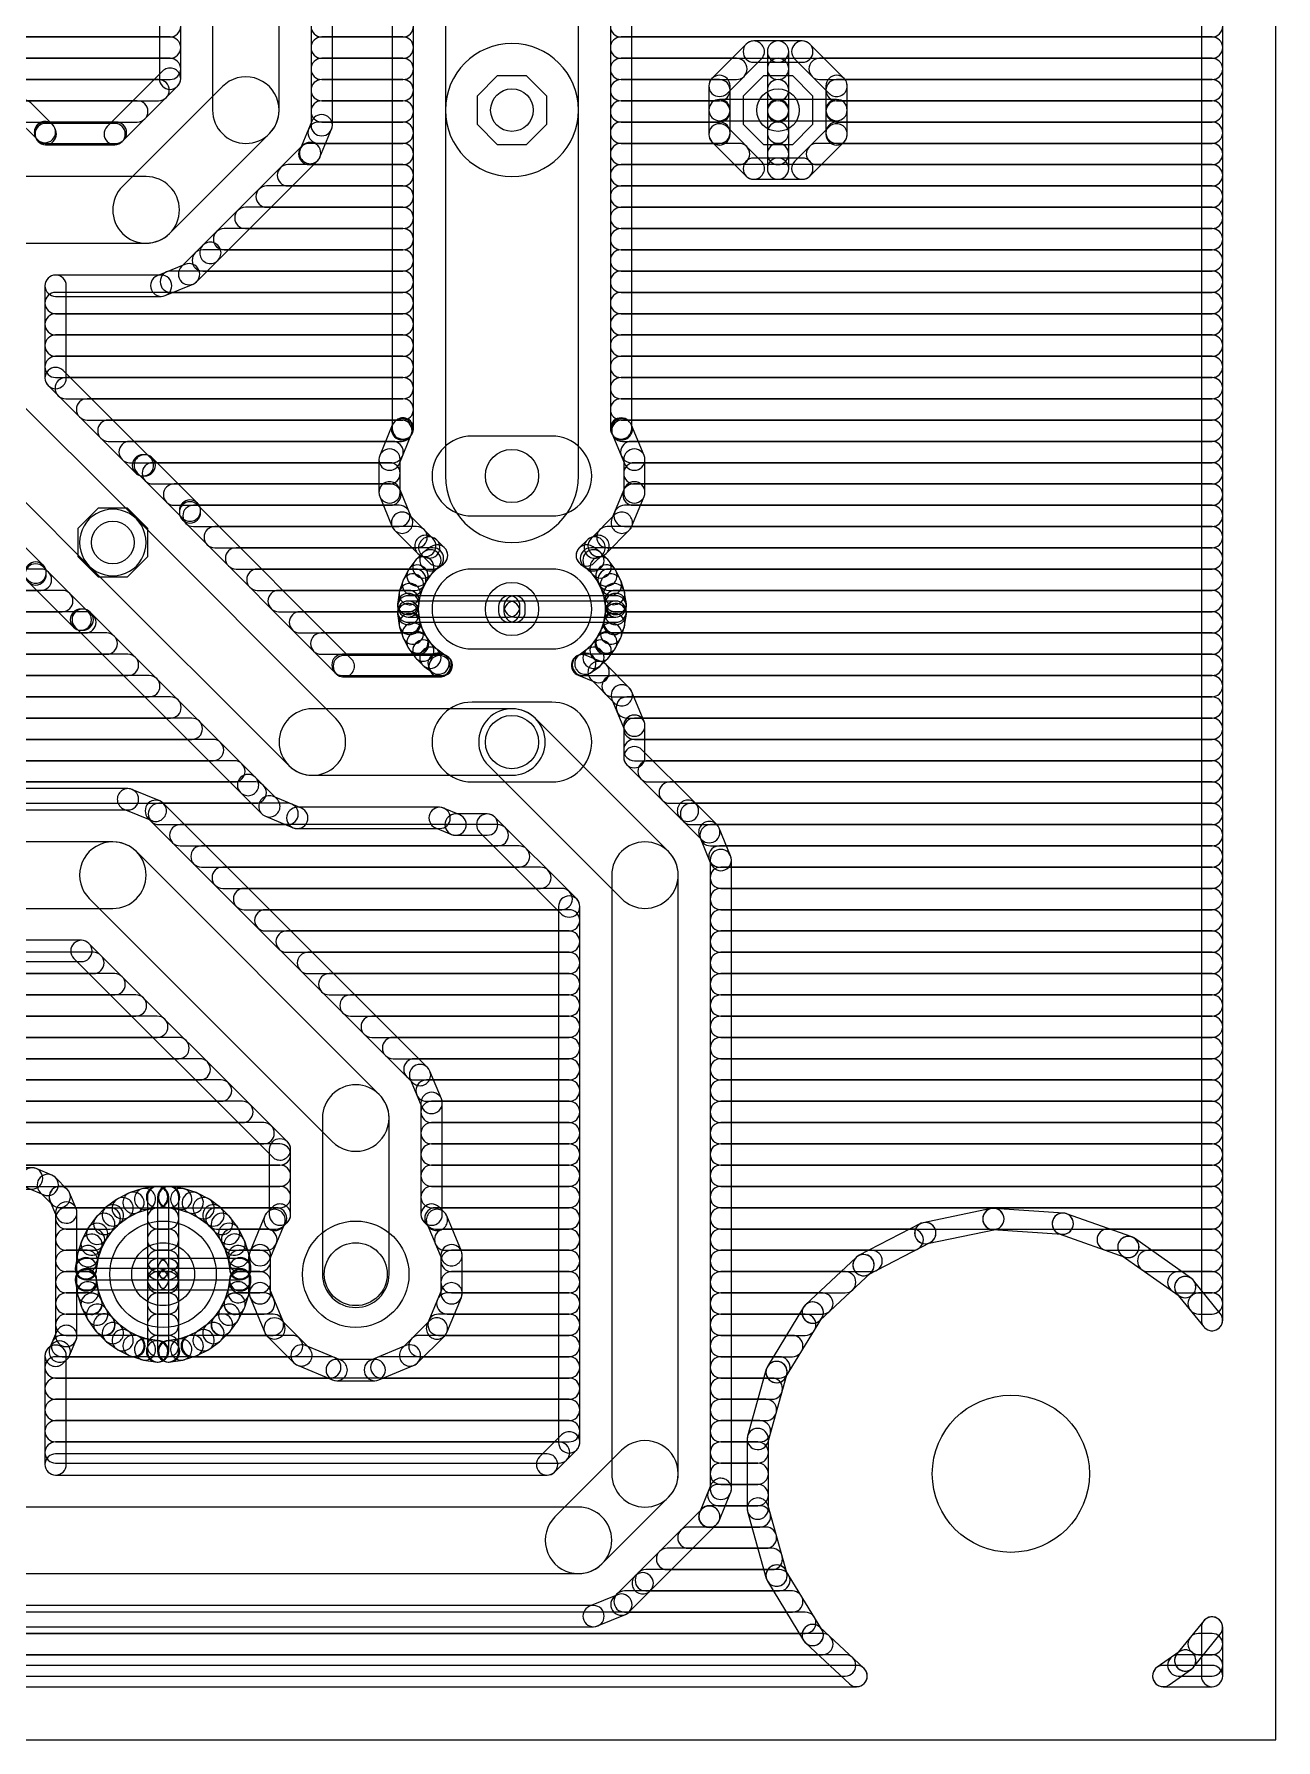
# Model space of a CAD drawing. Extents: x -5.7 to 75.5, y -5.1 to 79.7.
# Drawn here: x 51.84 to 75.55, y -5.08 to 27.49 of the extents above; entities that cross this region are included whole.
import ezdxf

# ---------------------------------------------------------------- set-up
doc = ezdxf.new("R2010")
doc.units = 0
for name, color, linetype in [('16', 175, 'CONTINUOUS'), ('17', 82, 'CONTINUOUS'), ('20', 30, 'CONTINUOUS'), ('44', 253, 'CONTINUOUS')]:
    doc.layers.add(name, color=color, linetype=linetype)

# ---------------------------------------------------------------- blocks, each defined once
blk = doc.blocks.new('OCTAGONP')
blk.add_lwpolyline([(-0.5, -0.2071), (-0.5, 0.2071), (-0.2071, 0.5), (0.2071, 0.5), (0.5, 0.2071), (0.5, -0.2071), (0.2071, -0.5), (-0.2071, -0.5)], close=True)
blk = doc.blocks.new('LONGP100')
blk.add_lwpolyline([(-0.5, -0.5), (0.5, -0.5, 1), (0.5, 0.5), (-0.5, 0.5, 1)], format="xyb", close=True)
blk = doc.blocks.new('ROUNDP')
blk.add_circle((0, 0), 0.5)

msp = doc.modelspace()

# ---------------------------------------------------------------- linework, layer by layer
at = {"layer": '16'}
for points in [[(74.1226, 72.4724), (74.1226, 2.9346, 1), (74.529, 2.9346), (74.529, 72.4724, 1)], [(62.23, 26.035), (62.23, 57.785, 1), (59.69, 57.785), (59.69, 26.035, 1)], [(58.674, 58.1993), (58.674, 19.9563, 1), (59.0804, 19.9563), (59.0804, 58.1993, 1)], [(63.246, 19.9563), (63.246, 56.9223, 1), (62.8396, 56.9223), (62.8396, 19.9563, 1)], [(55.245, 53.34), (55.245, 26.035, 1), (56.515, 26.035), (56.515, 53.34, 1)], [(57.531, 25.747), (57.531, 53.628, 1), (57.1246, 53.628), (57.1246, 25.747, 1)], [(54.229, 52.7403), (54.229, 26.6347, 1), (54.6354, 26.6347), (54.6354, 52.7403, 1)], [(14.7828, 27.432), (54.4322, 27.432, 1), (54.4322, 27.8384), (14.7828, 27.8384, 1)], [(57.3278, 27.432), (58.8772, 27.432, 1), (58.8772, 27.8384), (57.3278, 27.8384, 1)], [(63.0428, 27.432), (74.3258, 27.432, 1), (74.3258, 27.8384), (63.0428, 27.8384, 1)], [(14.7828, 27.0256), (54.4322, 27.0256, 1), (54.4322, 27.432), (14.7828, 27.432, 1)], [(57.3278, 27.0256), (58.8772, 27.0256, 1), (58.8772, 27.432), (57.3278, 27.432, 1)], [(63.0428, 27.0256), (74.3258, 27.0256, 1), (74.3258, 27.432), (63.0428, 27.432, 1)], [(65.4334, 27.2963), (64.7787, 26.6416, 1), (65.0661, 26.3542), (65.7208, 27.0089, 1)], [(66.04, 27.3558), (65.5771, 27.3558, 1), (65.5771, 26.9494), (66.04, 26.9494, 1)], [(65.8368, 27.1526), (65.8368, 26.035, 1), (66.2432, 26.035), (66.2432, 27.1526, 1)], [(66.2432, 26.035), (66.2432, 27.1526, 1), (65.8368, 27.1526), (65.8368, 26.035, 1)], [(66.5029, 27.3558), (66.04, 27.3558, 1), (66.04, 26.9494), (66.5029, 26.9494, 1)], [(67.3013, 26.6416), (66.6466, 27.2963, 1), (66.3592, 27.0089), (67.0139, 26.3542, 1)], [(59.69, 26.035), (59.69, 19.05, 1), (62.23, 19.05), (62.23, 26.035, 1)], [(14.7828, 26.6192), (54.4322, 26.6192, 1), (54.4322, 27.0256), (14.7828, 27.0256, 1)], [(54.2885, 26.7784), (53.2316, 25.7215, 1), (53.519, 25.4341), (54.5759, 26.491, 1)], [(57.3278, 26.6192), (58.8772, 26.6192, 1), (58.8772, 27.0256), (57.3278, 27.0256, 1)], [(63.0428, 26.6192), (65.2469, 26.6192, 1), (65.2469, 27.0256), (63.0428, 27.0256, 1)], [(66.04, 26.6192), (66.04, 26.6192, 1), (66.04, 27.0256), (66.04, 27.0256, 1)], [(66.8331, 26.6192), (74.3258, 26.6192, 1), (74.3258, 27.0256), (66.8331, 27.0256, 1)], [(14.7828, 26.2128), (54.2135, 26.2128, 1), (54.2135, 26.6192), (14.7828, 26.6192, 1)], [(55.431, 26.484), (53.526, 24.579, 1), (54.424, 23.681), (56.329, 25.586, 1)], [(57.3278, 26.2128), (58.8772, 26.2128, 1), (58.8772, 26.6192), (57.3278, 26.6192, 1)], [(63.0428, 26.2128), (64.9224, 26.2128, 1), (64.9224, 26.6192), (63.0428, 26.6192, 1)], [(64.7192, 26.4979), (64.7192, 26.035, 1), (65.1256, 26.035), (65.1256, 26.4979, 1)], [(66.04, 26.2128), (66.04, 26.2128, 1), (66.04, 26.6192), (66.04, 26.6192, 1)], [(67.3608, 26.035), (67.3608, 26.4979, 1), (66.9544, 26.4979), (66.9544, 26.035, 1)], [(67.1576, 26.2128), (74.3258, 26.2128, 1), (74.3258, 26.6192), (67.1576, 26.6192, 1)], [(52.1872, 25.7586), (51.7746, 26.1712, 1), (51.4872, 25.8838), (51.8998, 25.4712, 1)], [(51.6488, 25.8064), (53.8071, 25.8064, 1), (53.8071, 26.2128), (51.6488, 26.2128, 1)], [(57.3278, 25.8064), (58.8772, 25.8064, 1), (58.8772, 26.2128), (57.3278, 26.2128, 1)], [(63.0428, 25.8064), (64.9224, 25.8064, 1), (64.9224, 26.2128), (63.0428, 26.2128, 1)], [(64.9224, 25.8318), (66.04, 25.8318, 1), (66.04, 26.2382), (64.9224, 26.2382, 1)], [(66.04, 26.2382), (64.9224, 26.2382, 1), (64.9224, 25.8318), (66.04, 25.8318, 1)], [(64.7192, 26.035), (64.7192, 25.5721, 1), (65.1256, 25.5721), (65.1256, 26.035, 1)], [(66.04, 26.2382), (66.04, 26.2382, 1), (66.04, 25.8318), (66.04, 25.8318, 1)], [(65.8368, 26.035), (65.8368, 26.035, 1), (66.2432, 26.035), (66.2432, 26.035, 1)], [(66.2432, 24.9174), (66.2432, 26.035, 1), (65.8368, 26.035), (65.8368, 24.9174, 1)], [(66.04, 25.8318), (66.04, 25.8318, 1), (66.04, 26.2382), (66.04, 26.2382, 1)], [(65.8368, 26.035), (65.8368, 24.9174, 1), (66.2432, 24.9174), (66.2432, 26.035, 1)], [(67.1576, 26.2382), (66.04, 26.2382, 1), (66.04, 25.8318), (67.1576, 25.8318, 1)], [(66.2432, 26.035), (66.2432, 26.035, 1), (65.8368, 26.035), (65.8368, 26.035, 1)], [(66.04, 25.8318), (67.1576, 25.8318, 1), (67.1576, 26.2382), (66.04, 26.2382, 1)], [(66.04, 25.8064), (66.04, 25.8064, 1), (66.04, 26.2128), (66.04, 26.2128, 1)], [(67.3608, 25.5721), (67.3608, 26.035, 1), (66.9544, 26.035), (66.9544, 25.5721, 1)], [(67.1576, 25.8064), (74.3258, 25.8064, 1), (74.3258, 26.2128), (67.1576, 26.2128, 1)], [(52.2466, 25.6555), (52.2312, 25.6926, 1), (51.8558, 25.5371), (51.8711, 25.5, 1)], [(52.0483, 25.4), (53.4007, 25.4, 1), (53.4007, 25.8064), (52.0483, 25.8064, 1)], [(53.3753, 25.781), (52.0588, 25.781, 1), (52.0588, 25.3746), (53.3753, 25.3746, 1)], [(57.2951, 25.1371), (57.5155, 25.6693, 1), (57.1401, 25.8248), (56.9197, 25.2926, 1)], [(57.2682, 25.4), (58.8772, 25.4, 1), (58.8772, 25.8064), (57.2682, 25.8064, 1)], [(63.0428, 25.4), (64.9224, 25.4, 1), (64.9224, 25.8064), (63.0428, 25.8064, 1)], [(64.7787, 25.4284), (65.4334, 24.7737, 1), (65.7208, 25.0611), (65.0661, 25.7158, 1)], [(66.04, 25.4), (66.04, 25.4, 1), (66.04, 25.8064), (66.04, 25.8064, 1)], [(66.6466, 24.7737), (67.3013, 25.4284, 1), (67.0139, 25.7158), (66.3592, 25.0611, 1)], [(67.1576, 25.4), (74.3258, 25.4, 1), (74.3258, 25.8064), (67.1576, 25.8064, 1)], [(55.3461, 23.1662), (57.2511, 25.0712, 1), (56.9637, 25.3586), (55.0587, 23.4536, 1)], [(57.0893, 24.9936), (58.8772, 24.9936, 1), (58.8772, 25.4), (57.0893, 25.4, 1)], [(63.0428, 24.9936), (65.2977, 24.9936, 1), (65.2977, 25.4), (63.0428, 25.4, 1)], [(65.5771, 24.7142), (66.04, 24.7142, 1), (66.04, 25.1206), (65.5771, 25.1206, 1)], [(66.04, 24.9936), (66.04, 24.9936, 1), (66.04, 25.4), (66.04, 25.4, 1)], [(66.04, 24.7142), (66.5029, 24.7142, 1), (66.5029, 25.1206), (66.04, 25.1206, 1)], [(66.7823, 24.9936), (74.3258, 24.9936, 1), (74.3258, 25.4), (66.7823, 25.4, 1)], [(53.975, 24.765), (50.8, 24.765, 1), (50.8, 23.495), (53.975, 23.495, 1)], [(56.6829, 24.5872), (58.8772, 24.5872, 1), (58.8772, 24.9936), (56.6829, 24.9936, 1)], [(63.0428, 24.5872), (74.3258, 24.5872, 1), (74.3258, 24.9936), (63.0428, 24.9936, 1)], [(56.2765, 24.1808), (58.8772, 24.1808, 1), (58.8772, 24.5872), (56.2765, 24.5872, 1)], [(63.0428, 24.1808), (74.3258, 24.1808, 1), (74.3258, 24.5872), (63.0428, 24.5872, 1)], [(55.8701, 23.7744), (58.8772, 23.7744, 1), (58.8772, 24.1808), (55.8701, 24.1808, 1)], [(63.0428, 23.7744), (74.3258, 23.7744, 1), (74.3258, 24.1808), (63.0428, 24.1808, 1)], [(55.4637, 23.368), (58.8772, 23.368, 1), (58.8772, 23.7744), (55.4637, 23.7744, 1)], [(63.0428, 23.368), (74.3258, 23.368, 1), (74.3258, 23.7744), (63.0428, 23.7744, 1)], [(54.9388, 22.7589), (55.3461, 23.1662, 1), (55.0587, 23.4536), (54.6514, 23.0463, 1)], [(55.0573, 22.9616), (58.8772, 22.9616, 1), (58.8772, 23.368), (55.0573, 23.368, 1)], [(63.0428, 22.9616), (74.3258, 22.9616, 1), (74.3258, 23.368), (63.0428, 23.368, 1)], [(52.451, 20.9197), (52.451, 22.6822, 1), (52.0446, 22.6822), (52.0446, 20.9197, 1)], [(52.2478, 22.479), (54.263, 22.479, 1), (54.263, 22.8854), (52.2478, 22.8854, 1)], [(54.3407, 22.4945), (54.8729, 22.7149, 1), (54.7174, 23.0903), (54.1852, 22.8699, 1)], [(54.4469, 22.5552), (58.8772, 22.5552, 1), (58.8772, 22.9616), (54.4469, 22.9616, 1)], [(63.0428, 22.5552), (74.3258, 22.5552, 1), (74.3258, 22.9616), (63.0428, 22.9616, 1)], [(52.2478, 22.1488), (58.8772, 22.1488, 1), (58.8772, 22.5552), (52.2478, 22.5552, 1)], [(63.0428, 22.1488), (74.3258, 22.1488, 1), (74.3258, 22.5552), (63.0428, 22.5552, 1)], [(52.2478, 21.7424), (58.8772, 21.7424, 1), (58.8772, 22.1488), (52.2478, 22.1488, 1)], [(63.0428, 21.7424), (74.3258, 21.7424, 1), (74.3258, 22.1488), (63.0428, 22.1488, 1)], [(52.2478, 21.336), (58.8772, 21.336, 1), (58.8772, 21.7424), (52.2478, 21.7424, 1)], [(63.0428, 21.336), (74.3258, 21.336, 1), (74.3258, 21.7424), (63.0428, 21.7424, 1)], [(52.2478, 20.9296), (58.8772, 20.9296, 1), (58.8772, 21.336), (52.2478, 21.336, 1)], [(63.0428, 20.9296), (74.3258, 20.9296, 1), (74.3258, 21.336), (63.0428, 21.336, 1)], [(50.351, 19.871), (52.891, 17.331, 1), (53.789, 18.229), (51.249, 20.769, 1)], [(54.058, 19.3969), (52.3915, 21.0634, 1), (52.1041, 20.776), (53.7706, 19.1095, 1)], [(52.4411, 20.5232), (58.8772, 20.5232, 1), (58.8772, 20.9296), (52.4411, 20.9296, 1)], [(63.0428, 20.5232), (74.3258, 20.5232, 1), (74.3258, 20.9296), (63.0428, 20.9296, 1)], [(52.8475, 20.1168), (58.8772, 20.1168, 1), (58.8772, 20.5232), (52.8475, 20.5232, 1)], [(63.0428, 20.1168), (74.3258, 20.1168, 1), (74.3258, 20.5232), (63.0428, 20.5232, 1)], [(53.2539, 19.7104), (58.8512, 19.7104, 1), (58.8512, 20.1168), (53.2539, 20.1168, 1)], [(58.6752, 20.0198), (58.4355, 19.441, 1), (58.8109, 19.2855), (59.0507, 19.8643, 1)], [(58.7335, 20.1), (58.7193, 20.0857, 1), (59.0066, 19.7984), (59.0209, 19.8126, 1)], [(63.2007, 20.0857), (63.1865, 20.1, 1), (62.8991, 19.8126), (62.9134, 19.7984, 1)], [(63.4845, 19.441), (63.2448, 20.0198, 1), (62.8693, 19.8643), (63.1091, 19.2855, 1)], [(63.0688, 19.7104), (74.3258, 19.7104, 1), (74.3258, 20.1168), (63.0688, 20.1168, 1)], [(49.4289, 19.3562), (51.7231, 17.062, 1), (52.0105, 17.3494), (49.7163, 19.6436, 1)], [(53.6603, 19.304), (58.6828, 19.304, 1), (58.6828, 19.7104), (53.6603, 19.7104, 1)], [(58.42, 19.3632), (58.42, 18.7368, 1), (58.8264, 18.7368), (58.8264, 19.3632, 1)], [(63.2372, 19.304), (74.3258, 19.304, 1), (74.3258, 19.7104), (63.2372, 19.7104, 1)], [(63.5, 18.7368), (63.5, 19.3632, 1), (63.0936, 19.3632), (63.0936, 18.7368, 1)], [(53.9502, 19.4564), (53.9143, 19.4564, 1), (53.9143, 19.05), (53.9502, 19.05, 1)], [(54.9569, 18.5339), (54.0939, 19.3969, 1), (53.8065, 19.1095), (54.6695, 18.2465, 1)], [(54.1026, 18.8976), (58.6232, 18.8976, 1), (58.6232, 19.304), (54.1026, 19.304, 1)], [(63.2968, 18.8976), (74.3258, 18.8976, 1), (74.3258, 19.304), (63.2968, 19.304, 1)], [(54.509, 18.4912), (58.6407, 18.4912, 1), (58.6407, 18.8976), (54.509, 18.8976, 1)], [(58.4355, 18.659), (58.6752, 18.0802, 1), (59.0507, 18.2357), (58.8109, 18.8145, 1)], [(63.2448, 18.0802), (63.4845, 18.659, 1), (63.1091, 18.8145), (62.8693, 18.2357, 1)], [(63.2793, 18.4912), (74.3258, 18.4912, 1), (74.3258, 18.8976), (63.2793, 18.8976, 1)], [(55.0164, 18.3543), (55.0164, 18.3902, 1), (54.61, 18.3902), (54.61, 18.3543, 1)], [(52.891, 17.331), (56.701, 13.521, 1), (57.599, 14.419), (53.789, 18.229, 1)], [(57.8934, 15.5615), (54.9569, 18.498, 1), (54.6695, 18.2106), (57.606, 15.2741, 1)], [(54.8795, 18.0848), (58.8091, 18.0848, 1), (58.8091, 18.4912), (54.8795, 18.4912, 1)], [(58.7193, 18.0143), (59.1623, 17.5713, 1), (59.4496, 17.8586), (59.0066, 18.3016, 1)], [(62.7577, 17.5713), (63.2007, 18.0143, 1), (62.9134, 18.3016), (62.4704, 17.8586, 1)], [(63.1109, 18.0848), (74.3258, 18.0848, 1), (74.3258, 18.4912), (63.1109, 18.4912, 1)], [(55.2859, 17.6784), (59.1393, 17.6784, 1), (59.1393, 18.0848), (55.2859, 18.0848, 1)], [(59.2282, 17.5272), (59.3026, 17.4964, 1), (59.4581, 17.8719), (59.3837, 17.9027, 1)], [(62.6174, 17.4964), (62.6918, 17.5272, 1), (62.5363, 17.9027), (62.4619, 17.8719, 1)], [(62.7807, 17.6784), (74.3258, 17.6784, 1), (74.3258, 18.0848), (62.7807, 18.0848, 1)], [(55.6923, 17.272), (59.4523, 17.272, 1), (59.4523, 17.6784), (55.6923, 17.6784, 1)], [(59.2601, 17.5836), (59.1244, 17.4479, 1), (59.4117, 17.1606), (59.5474, 17.2963, 1)], [(59.2367, 17.5405), (59.3879, 17.3892, 1), (59.6753, 17.6765), (59.524, 17.8278, 1)], [(59.4122, 17.6973), (59.2843, 17.6043, 1), (59.5232, 17.2756), (59.6511, 17.3685, 1)], [(62.6357, 17.6043), (62.5078, 17.6973, 1), (62.2689, 17.3685), (62.3968, 17.2756, 1)], [(62.5321, 17.3892), (62.6833, 17.5405, 1), (62.396, 17.8278), (62.2447, 17.6765, 1)], [(62.4677, 17.272), (74.3258, 17.272, 1), (74.3258, 17.6784), (62.4677, 17.6784, 1)], [(62.7956, 17.4479), (62.6599, 17.5836, 1), (62.3726, 17.2963), (62.5083, 17.1606, 1)], [(49.1293, 16.8656), (51.9678, 16.8656, 1), (51.9678, 17.272), (49.1293, 17.272, 1)], [(51.6636, 17.2057), (51.6636, 17.1698, 1), (52.07, 17.1698), (52.07, 17.2057, 1)], [(51.7231, 17.0261), (52.5861, 16.1631, 1), (52.8735, 16.4505), (52.0105, 17.3135, 1)], [(56.0987, 16.8656), (59.1144, 16.8656, 1), (59.1144, 17.272), (56.0987, 17.272, 1)], [(58.9742, 17.2412), (58.8871, 17.0703, 1), (59.2492, 16.8858), (59.3363, 17.0567, 1)], [(59.1037, 17.4237), (58.9909, 17.2684, 1), (59.3196, 17.0296), (59.4324, 17.1848, 1)], [(62.9291, 17.2684), (62.8163, 17.4237, 1), (62.4876, 17.1848), (62.6004, 17.0296, 1)], [(63.0329, 17.0703), (62.9458, 17.2412, 1), (62.5837, 17.0567), (62.6708, 16.8858, 1)], [(62.8056, 16.8656), (74.3258, 16.8656, 1), (74.3258, 17.272), (62.8056, 17.272, 1)], [(58.8081, 16.8273), (58.7781, 16.6377, 1), (59.1795, 16.5742), (59.2095, 16.7637, 1)], [(58.8749, 17.0408), (58.8156, 16.8583, 1), (59.2021, 16.7327), (59.2614, 16.9152, 1)], [(63.1044, 16.8583), (63.0451, 17.0408, 1), (62.6586, 16.9152), (62.7179, 16.7327, 1)], [(63.1419, 16.6377), (63.1119, 16.8273, 1), (62.7105, 16.7637), (62.7405, 16.5742, 1)], [(48.7229, 16.4592), (52.3742, 16.4592, 1), (52.3742, 16.8656), (48.7229, 16.8656, 1)], [(56.5051, 16.4592), (58.9877, 16.4592, 1), (58.9877, 16.8656), (56.5051, 16.8656, 1)], [(58.7756, 16.606), (58.7756, 16.5608, 1), (59.182, 16.5608), (59.182, 16.6059, 1)], [(58.9788, 16.3576), (60.9092, 16.3576, 1), (60.9092, 16.764), (58.9788, 16.764, 1)], [(60.9092, 16.6624), (58.9788, 16.6624, 1), (58.9788, 16.256), (60.9092, 16.256, 1)], [(58.7756, 16.4592), (58.7756, 16.414, 1), (59.182, 16.414), (59.182, 16.4592, 1)], [(58.7781, 16.3823), (58.8081, 16.1927, 1), (59.2095, 16.2563), (59.1795, 16.4458, 1)], [(60.706, 16.5608), (60.706, 16.4592, 1), (61.1124, 16.4592), (61.1124, 16.5608, 1)], [(61.214, 16.4592), (61.214, 16.5608, 1), (60.8076, 16.5608), (60.8076, 16.4592, 1)], [(61.0108, 16.3576), (62.9412, 16.3576, 1), (62.9412, 16.764), (61.0108, 16.764, 1)], [(62.9412, 16.6624), (61.0108, 16.6624, 1), (61.0108, 16.256), (62.9412, 16.256, 1)], [(63.1119, 16.1927), (63.1419, 16.3823, 1), (62.7405, 16.4458), (62.7105, 16.2563, 1)], [(62.9323, 16.4592), (74.3258, 16.4592, 1), (74.3258, 16.8656), (62.9323, 16.8656, 1)], [(63.1444, 16.5608), (63.1444, 16.606, 1), (62.738, 16.606), (62.738, 16.5608, 1)], [(63.1444, 16.414), (63.1444, 16.4592, 1), (62.738, 16.4592), (62.738, 16.414, 1)], [(32.7815, 16.0528), (52.8165, 16.0528, 1), (52.8165, 16.4592), (32.7815, 16.4592, 1)], [(52.7298, 16.1036), (52.7657, 16.1036, 1), (52.7657, 16.51), (52.7298, 16.51, 1)], [(52.622, 16.1631), (55.7789, 13.0062, 1), (56.0663, 13.2936), (52.9094, 16.4505, 1)], [(56.9115, 16.0528), (59.0038, 16.0528, 1), (59.0038, 16.4592), (56.9115, 16.4592, 1)], [(58.8156, 16.1617), (58.8749, 15.9792, 1), (59.2614, 16.1048), (59.2021, 16.2873, 1)], [(63.0451, 15.9792), (63.1044, 16.1617, 1), (62.7179, 16.2873), (62.6586, 16.1048, 1)], [(62.9162, 16.0528), (74.3258, 16.0528, 1), (74.3258, 16.4592), (62.9162, 16.4592, 1)], [(33.1879, 15.6464), (53.2229, 15.6464, 1), (53.2229, 16.0528), (33.1879, 16.0528, 1)], [(57.3179, 15.6464), (59.1708, 15.6464, 1), (59.1708, 16.0528), (57.3179, 16.0528, 1)], [(58.8871, 15.9497), (58.9742, 15.7787, 1), (59.3363, 15.9633), (59.2492, 16.1342, 1)], [(58.9909, 15.7516), (59.1037, 15.5963, 1), (59.4324, 15.8352), (59.3196, 15.9904, 1)], [(62.8163, 15.5963), (62.9291, 15.7516, 1), (62.6004, 15.9904), (62.4876, 15.8352, 1)], [(62.7492, 15.6464), (74.3258, 15.6464, 1), (74.3258, 16.0528), (62.7492, 16.0528, 1)], [(62.9458, 15.7787), (63.0329, 15.9497, 1), (62.6708, 16.1342), (62.5837, 15.9633, 1)], [(33.5943, 15.24), (53.6293, 15.24, 1), (53.6293, 15.6464), (33.5943, 15.6464, 1)], [(57.7243, 15.24), (59.6062, 15.24, 1), (59.6062, 15.6464), (57.7243, 15.6464, 1)], [(59.1244, 15.5721), (59.2601, 15.4364, 1), (59.5474, 15.7237), (59.4117, 15.8594, 1)], [(59.2843, 15.4157), (59.4396, 15.3029, 1), (59.6784, 15.6316), (59.5232, 15.7444, 1)], [(59.4668, 15.2862), (59.5289, 15.2545, 1), (59.7134, 15.6167), (59.6512, 15.6483, 1)], [(59.5434, 15.6233), (59.5004, 15.6055, 1), (59.6559, 15.2301), (59.6989, 15.2479, 1)], [(62.3911, 15.2545), (62.4532, 15.2862, 1), (62.2688, 15.6483), (62.2066, 15.6167, 1)], [(62.6918, 15.4928), (62.3766, 15.6233, 1), (62.2211, 15.2479), (62.5363, 15.1173, 1)], [(62.3138, 15.24), (74.3258, 15.24, 1), (74.3258, 15.6464), (62.3138, 15.6464, 1)], [(62.4804, 15.3029), (62.6357, 15.4157, 1), (62.3968, 15.7444), (62.2416, 15.6316, 1)], [(62.6599, 15.4364), (62.7956, 15.5721, 1), (62.5083, 15.8594), (62.3726, 15.7237, 1)], [(59.5782, 15.621), (57.7497, 15.621, 1), (57.7497, 15.2146), (59.5782, 15.2146, 1)], [(63.2007, 15.0057), (62.7577, 15.4487, 1), (62.4704, 15.1614), (62.9134, 14.7184, 1)], [(34.0007, 14.8336), (54.0357, 14.8336, 1), (54.0357, 15.24), (34.0007, 15.24, 1)], [(62.8823, 14.8336), (74.3258, 14.8336, 1), (74.3258, 15.24), (62.8823, 15.24, 1)], [(63.4845, 14.361), (63.2448, 14.9398, 1), (62.8693, 14.7843), (63.1091, 14.2055, 1)], [(34.4071, 14.4272), (54.4421, 14.4272, 1), (54.4421, 14.8336), (34.4071, 14.8336, 1)], [(63.153, 14.4272), (74.3258, 14.4272, 1), (74.3258, 14.8336), (63.153, 14.8336, 1)], [(34.8135, 14.0208), (54.8485, 14.0208, 1), (54.8485, 14.4272), (34.8135, 14.4272, 1)], [(57.15, 13.335), (60.96, 13.335, 1), (60.96, 14.605), (57.15, 14.605, 1)], [(60.511, 13.521), (63.051, 10.981, 1), (63.949, 11.879), (61.409, 14.419, 1)], [(63.5, 13.6807), (63.5, 14.2832, 1), (63.0936, 14.2832), (63.0936, 13.6807, 1)], [(63.2968, 14.0208), (74.3258, 14.0208, 1), (74.3258, 14.4272), (63.2968, 14.4272, 1)], [(35.2199, 13.6144), (55.2549, 13.6144, 1), (55.2549, 14.0208), (35.2199, 14.0208, 1)], [(63.2968, 13.6144), (74.3258, 13.6144, 1), (74.3258, 14.0208), (63.2968, 14.0208, 1)], [(64.4638, 12.8011), (63.4405, 13.8244, 1), (63.1531, 13.537), (64.1764, 12.5137, 1)], [(35.6263, 13.208), (55.6613, 13.208, 1), (55.6613, 13.6144), (35.6263, 13.6144, 1)], [(55.7789, 13.0062), (56.1862, 12.5989, 1), (56.4736, 12.8863), (56.0663, 13.2936, 1)], [(63.5663, 13.208), (74.3258, 13.208, 1), (74.3258, 13.6144), (63.5663, 13.6144, 1)], [(36.0327, 12.8016), (56.0677, 12.8016, 1), (56.0677, 13.208), (36.0327, 13.208, 1)], [(53.628, 13.081), (36.1597, 13.081, 1), (36.1597, 12.6746), (53.628, 12.6746, 1)], [(54.2379, 12.8451), (53.7057, 13.0655, 1), (53.5502, 12.6901), (54.0824, 12.4697, 1)], [(63.9727, 12.8016), (74.3258, 12.8016, 1), (74.3258, 13.208), (63.9727, 13.208, 1)], [(59.3489, 7.756), (54.3038, 12.8011, 1), (54.0164, 12.5137), (59.0615, 7.4686, 1)], [(54.2191, 12.3952), (56.678, 12.3952, 1), (56.678, 12.8016), (54.2191, 12.8016, 1)], [(56.2521, 12.5549), (56.7843, 12.3345, 1), (56.9398, 12.7099), (56.4076, 12.9303, 1)], [(56.862, 12.319), (59.5782, 12.319, 1), (59.5782, 12.7254), (56.862, 12.7254, 1)], [(59.5004, 12.3345), (59.807, 12.2075, 1), (59.9625, 12.5829), (59.6559, 12.7099, 1)], [(64.8711, 12.3938), (64.4638, 12.8011, 1), (64.1764, 12.5137), (64.5837, 12.1064, 1)], [(64.3791, 12.3952), (74.3258, 12.3952, 1), (74.3258, 12.8016), (64.3791, 12.8016, 1)], [(54.6255, 11.9888), (60.6905, 11.9888, 1), (60.6905, 12.3952), (54.6255, 12.3952, 1)], [(59.8848, 12.192), (60.4873, 12.192, 1), (60.4873, 12.5984), (59.8848, 12.5984, 1)], [(60.3436, 12.2515), (61.9085, 10.6866, 1), (62.1959, 10.974), (60.631, 12.5389, 1)], [(65.1355, 11.7957), (64.9151, 12.3279, 1), (64.5397, 12.1724), (64.7601, 11.6402, 1)], [(64.7515, 11.9888), (74.3258, 11.9888, 1), (74.3258, 12.3952), (64.7515, 12.3952, 1)], [(35.56, 10.795), (53.34, 10.795, 1), (53.34, 12.065), (35.56, 12.065, 1)], [(52.891, 10.981), (57.5288, 6.3432, 1), (58.4268, 7.2412), (53.789, 11.879, 1)], [(62.865, 11.43), (62.865, 0, 1), (64.135, 0), (64.135, 11.43, 1)], [(55.0319, 11.5824), (61.0969, 11.5824, 1), (61.0969, 11.9888), (55.0319, 11.9888, 1)], [(64.9198, 11.5824), (74.3258, 11.5824, 1), (74.3258, 11.9888), (64.9198, 11.9888, 1)], [(65.151, -0.288), (65.151, 11.718, 1), (64.7446, 11.718), (64.7446, -0.288, 1)], [(55.4383, 11.176), (61.5033, 11.176, 1), (61.5033, 11.5824), (55.4383, 11.5824, 1)], [(64.9478, 11.176), (74.3258, 11.176, 1), (74.3258, 11.5824), (64.9478, 11.5824, 1)], [(55.8447, 10.7696), (61.9097, 10.7696, 1), (61.9097, 11.176), (55.8447, 11.176, 1)], [(64.9478, 10.7696), (74.3258, 10.7696, 1), (74.3258, 11.176), (64.9478, 11.176, 1)], [(56.2511, 10.3632), (62.0522, 10.3632, 1), (62.0522, 10.7696), (56.2511, 10.7696, 1)], [(61.849, 10.8303), (61.849, 0.5997, 1), (62.2554, 0.5997), (62.2554, 10.8303, 1)], [(64.9478, 10.3632), (74.3258, 10.3632, 1), (74.3258, 10.7696), (64.9478, 10.7696, 1)], [(44.1353, 9.779), (52.7403, 9.779, 1), (52.7403, 10.1854), (44.1353, 10.1854, 1)], [(52.5966, 9.8385), (56.3863, 6.0488, 1), (56.6737, 6.3362), (52.884, 10.1259, 1)], [(56.6575, 9.9568), (62.0522, 9.9568, 1), (62.0522, 10.3632), (56.6575, 10.3632, 1)], [(64.9478, 9.9568), (74.3258, 9.9568, 1), (74.3258, 10.3632), (64.9478, 10.3632, 1)], [(44.3639, 9.5504), (52.9689, 9.5504, 1), (52.9689, 9.9568), (44.3639, 9.9568, 1)], [(57.0639, 9.5504), (62.0522, 9.5504, 1), (62.0522, 9.9568), (57.0639, 9.9568, 1)], [(64.9478, 9.5504), (74.3258, 9.5504, 1), (74.3258, 9.9568), (64.9478, 9.9568, 1)], [(44.7703, 9.144), (53.3753, 9.144, 1), (53.3753, 9.5504), (44.7703, 9.5504, 1)], [(57.4703, 9.144), (62.0522, 9.144, 1), (62.0522, 9.5504), (57.4703, 9.5504, 1)], [(64.9478, 9.144), (74.3258, 9.144, 1), (74.3258, 9.5504), (64.9478, 9.5504, 1)], [(45.1767, 8.7376), (53.7817, 8.7376, 1), (53.7817, 9.144), (45.1767, 9.144, 1)], [(57.8767, 8.7376), (62.0522, 8.7376, 1), (62.0522, 9.144), (57.8767, 9.144, 1)], [(64.9478, 8.7376), (74.3258, 8.7376, 1), (74.3258, 9.144), (64.9478, 9.144, 1)], [(45.5831, 8.3312), (54.1881, 8.3312, 1), (54.1881, 8.7376), (45.5831, 8.7376, 1)], [(58.2831, 8.3312), (62.0522, 8.3312, 1), (62.0522, 8.7376), (58.2831, 8.7376, 1)], [(64.9478, 8.3312), (74.3258, 8.3312, 1), (74.3258, 8.7376), (64.9478, 8.7376, 1)], [(45.9895, 7.9248), (54.5945, 7.9248, 1), (54.5945, 8.3312), (45.9895, 8.3312, 1)], [(58.6895, 7.9248), (62.0522, 7.9248, 1), (62.0522, 8.3312), (58.6895, 8.3312, 1)], [(64.9478, 7.9248), (74.3258, 7.9248, 1), (74.3258, 8.3312), (64.9478, 8.3312, 1)], [(46.3959, 7.5184), (55.0009, 7.5184, 1), (55.0009, 7.9248), (46.3959, 7.9248, 1)], [(59.0959, 7.5184), (62.0522, 7.5184, 1), (62.0522, 7.9248), (59.0959, 7.9248, 1)], [(64.9478, 7.5184), (74.3258, 7.5184, 1), (74.3258, 7.9248), (64.9478, 7.9248, 1)], [(46.6283, 7.112), (55.4073, 7.112, 1), (55.4073, 7.5184), (46.6283, 7.5184, 1)], [(59.6133, 7.1579), (59.3929, 7.6901, 1), (59.0175, 7.5346), (59.2379, 7.0024, 1)], [(59.3283, 7.112), (62.0522, 7.112, 1), (62.0522, 7.5184), (59.3283, 7.5184, 1)], [(64.9478, 7.112), (74.3258, 7.112, 1), (74.3258, 7.5184), (64.9478, 7.5184, 1)], [(57.3428, 6.7922), (57.3428, 3.81, 1), (58.6128, 3.81), (58.6128, 6.7922, 1)], [(59.6288, 4.9485), (59.6288, 7.0802, 1), (59.2224, 7.0802), (59.2224, 4.9485, 1)], [(46.7256, 6.7056), (55.8137, 6.7056, 1), (55.8137, 7.112), (46.7256, 7.112, 1)], [(59.4256, 6.7056), (62.0522, 6.7056, 1), (62.0522, 7.112), (59.4256, 7.112, 1)], [(64.9478, 6.7056), (74.3258, 6.7056, 1), (74.3258, 7.112), (64.9478, 7.112, 1)], [(46.7256, 6.2992), (56.2201, 6.2992, 1), (56.2201, 6.7056), (46.7256, 6.7056, 1)], [(59.4256, 6.2992), (62.0522, 6.2992, 1), (62.0522, 6.7056), (59.4256, 6.7056, 1)], [(64.9478, 6.2992), (74.3258, 6.2992, 1), (74.3258, 6.7056), (64.9478, 6.7056, 1)], [(46.7256, 5.8928), (56.53, 5.8928, 1), (56.53, 6.2992), (46.7256, 6.2992, 1)], [(56.3268, 6.1925), (56.3268, 4.9485, 1), (56.7332, 4.9485), (56.7332, 6.1925, 1)], [(59.4256, 5.8928), (62.0522, 5.8928, 1), (62.0522, 6.2992), (59.4256, 6.2992, 1)], [(64.9478, 5.8928), (74.3258, 5.8928, 1), (74.3258, 6.2992), (64.9478, 6.2992, 1)], [(46.7256, 5.4864), (56.53, 5.4864, 1), (56.53, 5.8928), (46.7256, 5.8928, 1)], [(59.4256, 5.4864), (62.0522, 5.4864, 1), (62.0522, 5.8928), (59.4256, 5.8928, 1)], [(64.9478, 5.4864), (74.3258, 5.4864, 1), (74.3258, 5.8928), (64.9478, 5.8928, 1)], [(51.7999, 5.842), (49.4445, 5.842, 1), (49.4445, 5.4356), (51.7999, 5.4356, 1)], [(52.1764, 5.7028), (51.8776, 5.8265, 1), (51.7221, 5.4511), (52.0209, 5.3273, 1)], [(52.4709, 5.4301), (52.2423, 5.6587, 1), (51.9549, 5.3714), (52.1836, 5.1427, 1)], [(52.6387, 5.0654), (52.515, 5.3642, 1), (52.1395, 5.2087), (52.2633, 4.9099, 1)], [(52.3286, 5.08), (56.53, 5.08, 1), (56.53, 5.4864), (52.3286, 5.4864, 1)], [(53.4084, 5.2344), (53.2208, 5.0981, 1), (53.4597, 4.7693), (53.6473, 4.9056, 1)], [(53.6422, 5.3563), (53.4356, 5.251, 1), (53.6201, 4.8889), (53.8267, 4.9942, 1)], [(53.8922, 5.4402), (53.6717, 5.3685, 1), (53.7973, 4.982), (54.0178, 5.0537, 1)], [(54.1523, 5.4839), (53.9232, 5.4476, 1), (53.9868, 5.0462), (54.2158, 5.0825, 1)], [(54.2032, 5.4864), (54.1841, 5.4864, 1), (54.1841, 5.08), (54.2032, 5.08, 1)], [(54.4064, 3.9068), (54.4064, 5.2832, 1), (54, 5.2832), (54, 3.9068, 1)], [(54.1936, 5.2832), (54.1936, 3.9068, 1), (54.6, 3.9068), (54.6, 5.2832, 1)], [(54.4159, 5.4864), (54.3968, 5.4864, 1), (54.3968, 5.08), (54.4159, 5.08, 1)], [(54.6768, 5.4476), (54.4477, 5.4839, 1), (54.3842, 5.0825), (54.6132, 5.0462, 1)], [(54.9283, 5.3685), (54.7078, 5.4402, 1), (54.5822, 5.0537), (54.8027, 4.982, 1)], [(55.1644, 5.251), (54.9578, 5.3563, 1), (54.7733, 4.9942), (54.9799, 4.8889, 1)], [(55.3792, 5.0981), (55.1916, 5.2344, 1), (54.9527, 4.9056), (55.1403, 4.7693, 1)], [(59.4256, 5.08), (62.0522, 5.08, 1), (62.0522, 5.4864), (59.4256, 5.4864, 1)], [(64.9478, 5.08), (74.3258, 5.08, 1), (74.3258, 5.4864), (64.9478, 5.4864, 1)], [(52.6542, 2.6323), (52.6542, 4.9877, 1), (52.2478, 4.9877), (52.2478, 2.6323, 1)], [(52.451, 4.6736), (53.2834, 4.6736, 1), (53.2834, 5.08), (52.451, 5.08, 1)], [(53.0119, 4.8892), (52.8756, 4.7016, 1), (53.2044, 4.4627), (53.3407, 4.6503, 1)], [(53.1966, 5.0774), (53.0326, 4.9134, 1), (53.32, 4.626), (53.484, 4.79, 1)], [(54.2032, 4.6736), (54.3968, 4.6736, 1), (54.3968, 5.08), (54.2032, 5.08, 1)], [(55.5674, 4.9134), (55.4034, 5.0774, 1), (55.116, 4.79), (55.28, 4.626, 1)], [(55.3166, 4.6736), (56.4583, 4.6736, 1), (56.4583, 5.08), (55.3166, 5.08, 1)], [(55.7244, 4.7016), (55.5881, 4.8892, 1), (55.2593, 4.6503), (55.3956, 4.4627, 1)], [(56.2397, 4.9237), (55.9613, 4.2515, 1), (56.3367, 4.096), (56.6152, 4.7682, 1)], [(56.3863, 5.0922), (56.2837, 4.9896, 1), (56.5711, 4.7022), (56.6737, 4.8048, 1)], [(59.6719, 4.9896), (59.5693, 5.0922, 1), (59.2819, 4.8048), (59.3845, 4.7022, 1)], [(59.4973, 4.6736), (62.0522, 4.6736, 1), (62.0522, 5.08), (59.4973, 5.08, 1)], [(59.9943, 4.2515), (59.7159, 4.9237, 1), (59.3404, 4.7682), (59.6189, 4.096, 1)], [(64.9478, 4.6736), (74.3258, 4.6736, 1), (74.3258, 5.08), (64.9478, 5.08, 1)], [(70.1109, 5.0644), (68.8105, 4.7942, 1), (68.8932, 4.3963), (70.1935, 4.6665, 1)], [(71.4911, 4.9775), (70.1661, 5.0682, 1), (70.1383, 4.6627), (71.4633, 4.5721, 1)], [(70.1522, 5.0686), (70.1522, 5.0686, 1), (70.1522, 4.6622), (70.1522, 4.6622, 1)], [(72.7967, 4.5215), (71.5453, 4.9663, 1), (71.4092, 4.5833), (72.6606, 4.1386, 1)], [(71.4772, 4.978), (71.4772, 4.978, 1), (71.4772, 4.5716), (71.4772, 4.5716, 1)], [(52.451, 4.2672), (52.9831, 4.2672, 1), (52.9831, 4.6736), (52.451, 4.6736, 1)], [(52.7415, 4.4383), (52.6698, 4.2178, 1), (53.0563, 4.0922), (53.128, 4.3127, 1)], [(52.859, 4.6744), (52.7537, 4.4678, 1), (53.1158, 4.2833), (53.2211, 4.4899, 1)], [(54.2032, 4.2672), (54.3968, 4.2672, 1), (54.3968, 4.6736), (54.2032, 4.6736, 1)], [(55.8463, 4.4678), (55.741, 4.6744, 1), (55.3789, 4.4899), (55.4842, 4.2833, 1)], [(55.6169, 4.2672), (56.2719, 4.2672, 1), (56.2719, 4.6736), (55.6169, 4.6736, 1)], [(55.9302, 4.2178), (55.8585, 4.4383, 1), (55.472, 4.3127), (55.5437, 4.0922, 1)], [(59.6837, 4.2672), (62.0522, 4.2672, 1), (62.0522, 4.6736), (59.6837, 4.6736, 1)], [(64.9478, 4.2672), (68.611, 4.2672, 1), (68.611, 4.6736), (64.9478, 4.6736, 1)], [(68.7584, 4.7756), (67.5792, 4.1646, 1), (67.7661, 3.8038), (68.9453, 4.4148, 1)], [(68.8519, 4.7984), (68.8519, 4.7984, 1), (68.8519, 4.392), (68.8519, 4.392, 1)], [(72.3337, 4.2672), (74.3258, 4.2672, 1), (74.3258, 4.6736), (72.3337, 4.6736, 1)], [(52.451, 3.8608), (52.8487, 3.8608, 1), (52.8487, 4.2672), (52.451, 4.2672, 1)], [(52.6624, 4.1868), (52.6261, 3.9577, 1), (53.0275, 3.8942), (53.0638, 4.1232, 1)], [(54.2032, 3.8608), (54.3968, 3.8608, 1), (54.3968, 4.2672), (54.2032, 4.2672, 1)], [(55.9739, 3.9577), (55.9376, 4.1868, 1), (55.5362, 4.1232), (55.5725, 3.8942, 1)], [(55.7513, 3.8608), (56.149, 3.8608, 1), (56.149, 4.2672), (55.7513, 4.2672, 1)], [(55.9458, 4.1738), (55.9458, 3.4462, 1), (56.3522, 3.4462), (56.3522, 4.1738, 1)], [(60.0098, 3.4462), (60.0098, 4.1738, 1), (59.6034, 4.1738), (59.6034, 3.4462, 1)], [(59.8066, 3.8608), (62.0522, 3.8608, 1), (62.0522, 4.2672), (59.8066, 4.2672, 1)], [(64.9478, 3.8608), (67.8267, 3.8608, 1), (67.8267, 4.2672), (64.9478, 4.2672, 1)], [(72.7286, 4.5332), (72.7286, 4.5332, 1), (72.7286, 4.1268), (72.7286, 4.1268, 1)], [(73.9309, 3.7301), (72.8458, 4.496, 1), (72.6115, 4.164), (73.6965, 3.3981, 1)], [(73.1055, 3.8608), (74.3258, 3.8608, 1), (74.3258, 4.2672), (73.1055, 4.2672, 1)], [(52.6236, 3.9259), (52.6236, 3.9068, 1), (53.03, 3.9068), (53.03, 3.9259, 1)], [(52.8268, 3.7036), (54.2032, 3.7036, 1), (54.2032, 4.11), (52.8268, 4.11, 1)], [(54.2032, 3.9164), (52.8268, 3.9164, 1), (52.8268, 3.51), (54.2032, 3.51, 1)], [(52.6236, 3.7132), (52.6236, 3.6941, 1), (53.03, 3.6941), (53.03, 3.7132, 1)], [(54.3968, 4.11), (54.2032, 4.11, 1), (54.2032, 3.7036), (54.3968, 3.7036, 1)], [(54, 3.9068), (54, 3.7132, 1), (54.4064, 3.7132), (54.4064, 3.9068, 1)], [(54.4064, 2.3368), (54.4064, 3.7132, 1), (54, 3.7132), (54, 2.3368, 1)], [(54.2032, 3.51), (54.3968, 3.51, 1), (54.3968, 3.9164), (54.2032, 3.9164, 1)], [(54.6, 3.7132), (54.6, 3.9068, 1), (54.1936, 3.9068), (54.1936, 3.7132, 1)], [(54.3968, 3.7036), (55.7732, 3.7036, 1), (55.7732, 4.11), (54.3968, 4.11, 1)], [(54.1936, 3.7132), (54.1936, 2.3368, 1), (54.6, 2.3368), (54.6, 3.7132, 1)], [(55.7732, 3.9164), (54.3968, 3.9164, 1), (54.3968, 3.51), (55.7732, 3.51, 1)], [(55.9764, 3.9068), (55.9764, 3.9259, 1), (55.57, 3.9259), (55.57, 3.9068, 1)], [(55.9764, 3.6941), (55.9764, 3.7132, 1), (55.57, 3.7132), (55.57, 3.6941, 1)], [(67.5339, 4.1327), (66.5633, 3.2262, 1), (66.8407, 2.9292), (67.8113, 3.8357, 1)], [(67.6726, 4.1874), (67.6726, 4.1874, 1), (67.6726, 3.781), (67.6726, 3.781, 1)], [(52.451, 3.4544), (52.8326, 3.4544, 1), (52.8326, 3.8608), (52.451, 3.8608, 1)], [(52.6261, 3.6623), (52.6624, 3.4332, 1), (53.0638, 3.4968), (53.0275, 3.7258, 1)], [(52.6698, 3.4022), (52.7415, 3.1817, 1), (53.128, 3.3073), (53.0563, 3.5278, 1)], [(54.2032, 3.4544), (54.3968, 3.4544, 1), (54.3968, 3.8608), (54.2032, 3.8608, 1)], [(55.8585, 3.1817), (55.9302, 3.4022, 1), (55.5437, 3.5278), (55.472, 3.3073, 1)], [(55.9376, 3.4332), (55.9739, 3.6623, 1), (55.5725, 3.7258), (55.5362, 3.4968, 1)], [(55.7674, 3.4544), (56.149, 3.4544, 1), (56.149, 3.8608), (55.7674, 3.8608, 1)], [(55.9613, 3.3685), (56.2397, 2.6963, 1), (56.6152, 2.8518), (56.3367, 3.524, 1)], [(59.7159, 2.6963), (59.9943, 3.3685, 1), (59.6189, 3.524), (59.3404, 2.8518, 1)], [(59.8066, 3.4544), (62.0522, 3.4544, 1), (62.0522, 3.8608), (59.8066, 3.8608, 1)], [(64.9478, 3.4544), (67.3229, 3.4544, 1), (67.3229, 3.8608), (64.9478, 3.8608, 1)], [(73.6813, 3.4544), (74.3258, 3.4544, 1), (74.3258, 3.8608), (73.6813, 3.8608, 1)], [(74.4834, 3.0629), (73.9713, 3.6924, 1), (73.656, 3.4359), (74.1682, 2.8064, 1)], [(74.0169, 3.5641), (74.0169, 3.5641, 1), (73.6105, 3.5641), (73.6105, 3.5641, 1)], [(73.8137, 3.7673), (73.8137, 3.7673, 1), (73.8137, 3.3609), (73.8137, 3.3609, 1)], [(52.451, 3.048), (52.9325, 3.048, 1), (52.9325, 3.4544), (52.451, 3.4544, 1)], [(52.7537, 3.1522), (52.859, 2.9456, 1), (53.2211, 3.1301), (53.1158, 3.3367, 1)], [(54.2032, 3.048), (54.3968, 3.048, 1), (54.3968, 3.4544), (54.2032, 3.4544, 1)], [(55.741, 2.9456), (55.8463, 3.1522, 1), (55.4842, 3.3367), (55.3789, 3.1301, 1)], [(55.6674, 3.048), (56.2298, 3.048, 1), (56.2298, 3.4544), (55.6674, 3.4544, 1)], [(59.7258, 3.048), (62.0522, 3.048, 1), (62.0522, 3.4544), (59.7258, 3.4544, 1)], [(64.9478, 3.048), (66.8878, 3.048, 1), (66.8878, 3.4544), (64.9478, 3.4544, 1)], [(66.5284, 3.1833), (65.8383, 2.0485, 1), (66.1856, 1.8373), (66.8756, 2.9721, 1)], [(66.4988, 3.0777), (66.4988, 3.0777, 1), (66.9052, 3.0777), (66.9052, 3.0777, 1)], [(74.0683, 3.048), (74.3258, 3.048, 1), (74.3258, 3.4544), (74.0683, 3.4544, 1)], [(52.451, 2.6416), (53.1818, 2.6416, 1), (53.1818, 3.048), (52.451, 3.048, 1)], [(52.8756, 2.9184), (53.0119, 2.7308, 1), (53.3407, 2.9697), (53.2044, 3.1573, 1)], [(53.0326, 2.7066), (53.1966, 2.5426, 1), (53.484, 2.83), (53.32, 2.994, 1)], [(54.2032, 2.6416), (54.3968, 2.6416, 1), (54.3968, 3.048), (54.2032, 3.048, 1)], [(55.4034, 2.5426), (55.5674, 2.7066, 1), (55.28, 2.994), (55.116, 2.83, 1)], [(55.4182, 2.6416), (56.3981, 2.6416, 1), (56.3981, 3.048), (55.4182, 3.048, 1)], [(55.5881, 2.7308), (55.7244, 2.9184, 1), (55.3956, 3.1573), (55.2593, 2.9697, 1)], [(56.2837, 2.6304), (56.7982, 2.1159, 1), (57.0855, 2.4033), (56.5711, 2.9177, 1)], [(59.1574, 2.1159), (59.6719, 2.6304, 1), (59.3845, 2.9177), (58.87, 2.4033, 1)], [(59.5575, 2.6416), (62.0522, 2.6416, 1), (62.0522, 3.048), (59.5575, 3.048, 1)], [(64.9478, 2.6416), (66.5604, 2.6416, 1), (66.5604, 3.048), (64.9478, 3.048, 1)], [(52.515, 2.2558), (52.6387, 2.5546, 1), (52.2633, 2.7101), (52.1395, 2.4113, 1)], [(52.3707, 2.2352), (53.754, 2.2352, 1), (53.754, 2.6416), (52.3707, 2.6416, 1)], [(53.2208, 2.5219), (53.4084, 2.3856, 1), (53.6473, 2.7144), (53.4597, 2.8507, 1)], [(53.4356, 2.369), (53.6422, 2.2637, 1), (53.8267, 2.6258), (53.6201, 2.7311, 1)], [(53.6717, 2.2515), (53.8922, 2.1798, 1), (54.0178, 2.5663), (53.7973, 2.638, 1)], [(54.2032, 2.2352), (54.3968, 2.2352, 1), (54.3968, 2.6416), (54.2032, 2.6416, 1)], [(54.7078, 2.1798), (54.9283, 2.2515, 1), (54.8027, 2.638), (54.5822, 2.5663, 1)], [(54.846, 2.2352), (56.7631, 2.2352, 1), (56.7631, 2.6416), (54.846, 2.6416, 1)], [(54.9578, 2.2637), (55.1644, 2.369, 1), (54.9799, 2.7311), (54.7733, 2.6258, 1)], [(55.1916, 2.3856), (55.3792, 2.5219, 1), (55.1403, 2.8507), (54.9527, 2.7144, 1)], [(59.1925, 2.2352), (62.0522, 2.2352, 1), (62.0522, 2.6416), (59.1925, 2.6416, 1)], [(64.9478, 2.2352), (66.3133, 2.2352, 1), (66.3133, 2.6416), (64.9478, 2.6416, 1)], [(52.3915, 2.1104), (52.4709, 2.1899, 1), (52.1836, 2.4773), (52.1041, 2.3978, 1)], [(52.451, 0.1778), (52.451, 2.2541, 1), (52.0446, 2.2541), (52.0446, 0.1778, 1)], [(53.9232, 2.1724), (54.1523, 2.1361, 1), (54.2158, 2.5375), (53.9868, 2.5738, 1)], [(54.1841, 2.1336), (54.2032, 2.1336, 1), (54.2032, 2.54), (54.1841, 2.54, 1)], [(54.3968, 2.1336), (54.4159, 2.1336, 1), (54.4159, 2.54), (54.3968, 2.54, 1)], [(54.4477, 2.1361), (54.6768, 2.1724, 1), (54.6132, 2.5738), (54.3842, 2.5375, 1)], [(56.8641, 2.0719), (57.5363, 1.7935, 1), (57.6918, 2.1689), (57.0196, 2.4474, 1)], [(58.4193, 1.7935), (59.0915, 2.0719, 1), (58.936, 2.4474), (58.2638, 2.1689, 1)], [(52.2478, 1.8288), (57.4914, 1.8288, 1), (57.4914, 2.2352), (52.2478, 2.2352, 1)], [(57.614, 1.778), (58.3416, 1.778, 1), (58.3416, 2.1844), (57.614, 2.1844, 1)], [(58.4642, 1.8288), (62.0522, 1.8288, 1), (62.0522, 2.2352), (58.4642, 2.2352, 1)], [(64.9478, 1.8288), (66.0661, 1.8288, 1), (66.0661, 2.2352), (64.9478, 2.2352, 1)], [(65.8163, 1.9977), (65.458, 0.7189, 1), (65.8493, 0.6092), (66.2076, 1.8881, 1)], [(65.8087, 1.9429), (65.8087, 1.9429, 1), (66.2151, 1.9429), (66.2151, 1.9429, 1)], [(52.2478, 1.4224), (62.0522, 1.4224, 1), (62.0522, 1.8288), (52.2478, 1.8288, 1)], [(64.9478, 1.4224), (65.923, 1.4224, 1), (65.923, 1.8288), (64.9478, 1.8288, 1)], [(52.2478, 1.016), (62.0522, 1.016, 1), (62.0522, 1.4224), (52.2478, 1.4224, 1)], [(64.9478, 1.016), (65.8092, 1.016, 1), (65.8092, 1.4224), (64.9478, 1.4224, 1)], [(52.2478, 0.6096), (62.0522, 0.6096, 1), (62.0522, 1.016), (52.2478, 1.016, 1)], [(64.9478, 0.6096), (65.6953, 0.6096, 1), (65.6953, 1.016), (64.9478, 1.016, 1)], [(61.9085, 0.7434), (61.4866, 0.3215, 1), (61.774, 0.0341), (62.1959, 0.456, 1)], [(65.4504, 0.6641), (65.4504, -0.6641, 1), (65.8568, -0.6641), (65.8568, 0.6641, 1)], [(52.2478, 0.2032), (61.8589, 0.2032, 1), (61.8589, 0.6096), (52.2478, 0.6096, 1)], [(61.6303, 0.381), (52.2478, 0.381, 1), (52.2478, -0.0254), (61.6303, -0.0254, 1)], [(63.051, 0.449), (61.781, -0.821, 1), (62.679, -1.719), (63.949, -0.449, 1)], [(64.9478, 0.2032), (65.6536, 0.2032, 1), (65.6536, 0.6096), (64.9478, 0.6096, 1)], [(64.9478, -0.2032), (65.6536, -0.2032, 1), (65.6536, 0.2032), (64.9478, 0.2032, 1)], [(64.9151, -0.8979), (65.1355, -0.3657, 1), (64.7601, -0.2102), (64.5397, -0.7424, 1)], [(64.8987, -0.6096), (65.6536, -0.6096, 1), (65.6536, -0.2032), (64.8987, -0.2032, 1)], [(62.23, -0.635), (50.8, -0.635, 1), (50.8, -1.905), (62.23, -1.905, 1)], [(63.6011, -2.2338), (64.8711, -0.9638, 1), (64.5837, -0.6764), (63.3137, -1.9464, 1)], [(64.7304, -1.016), (65.6953, -1.016, 1), (65.6953, -0.6096), (64.7304, -0.6096, 1)], [(65.458, -0.7189), (65.8163, -1.9977, 1), (66.2076, -1.8881), (65.8493, -0.6092, 1)], [(64.3283, -1.4224), (65.8092, -1.4224, 1), (65.8092, -1.016), (64.3283, -1.016, 1)], [(63.9219, -1.8288), (65.923, -1.8288, 1), (65.923, -1.4224), (63.9219, -1.4224, 1)], [(63.1938, -2.6411), (63.6011, -2.2338, 1), (63.3137, -1.9464), (62.9064, -2.3537, 1)], [(63.5155, -2.2352), (66.0661, -2.2352, 1), (66.0661, -1.8288), (63.5155, -1.8288, 1)], [(65.8087, -1.9429), (65.8087, -1.9429, 1), (66.2151, -1.9429), (66.2151, -1.9429, 1)], [(65.8383, -2.0485), (66.5284, -3.1833, 1), (66.8756, -2.9721), (66.1856, -1.8373, 1)], [(63.1091, -2.6416), (66.3132, -2.6416, 1), (66.3132, -2.2352), (63.1091, -2.2352, 1)], [(6.697, -2.921), (62.518, -2.921, 1), (62.518, -2.5146), (6.697, -2.5146, 1)], [(62.5957, -2.9055), (63.1279, -2.6851, 1), (62.9724, -2.3097), (62.4402, -2.5301, 1)], [(-4.4958, -3.048), (66.5604, -3.048, 1), (66.5604, -2.6416), (-4.4958, -2.6416, 1)], [(66.4988, -3.0777), (66.4988, -3.0777, 1), (66.9052, -3.0777), (66.9052, -3.0777, 1)], [(66.702, -3.2809), (66.702, -3.2809, 1), (66.702, -2.8745), (66.702, -2.8745, 1)], [(66.5633, -3.2262), (67.4018, -4.0093, 1), (67.6792, -3.7123), (66.8407, -2.9292, 1)], [(73.9713, -3.6924), (74.4834, -3.0629, 1), (74.1682, -2.8064), (73.656, -3.4359, 1)], [(74.1226, -2.9346), (74.1226, -3.8608, 1), (74.529, -3.8608), (74.529, -2.9346, 1)], [(-4.4958, -3.4544), (66.8878, -3.4544, 1), (66.8878, -3.048), (-4.4958, -3.048, 1)], [(74.0683, -3.4544), (74.3258, -3.4544, 1), (74.3258, -3.048), (74.0683, -3.048, 1)], [(-4.4958, -3.8608), (67.3229, -3.8608, 1), (67.3229, -3.4544), (-4.4958, -3.4544, 1)], [(73.5106, -4.0268), (73.9309, -3.7301, 1), (73.6965, -3.3981), (73.2762, -3.6948, 1)], [(73.6813, -3.8608), (74.3258, -3.8608, 1), (74.3258, -3.4544), (73.6813, -3.4544, 1)], [(74.0169, -3.5641), (74.0169, -3.5641, 1), (73.6105, -3.5641), (73.6105, -3.5641, 1)], [(67.5405, -3.6576), (-4.4958, -3.6576, 1), (-4.4958, -4.064), (67.5405, -4.064, 1)], [(74.3258, -3.6576), (73.3934, -3.6576, 1), (73.3934, -4.064), (74.3258, -4.064, 1)]]:
    msp.add_lwpolyline(points, format="xyb", close=True, dxfattribs=at)
at = {"layer": '20'}
for p, q in [((75.545, -5.08), (75.545, 79.68)), ((-5.715, -5.08), (75.545, -5.08))]:
    msp.add_line(p, q, dxfattribs=at)
msp.add_circle((70.485, 0), 1.5, dxfattribs=at)
at = {"layer": '44'}
for centre, radius in [((60.96, 26.035), 0.4064), ((66.04, 26.035), 0.4064), ((60.96, 19.05), 0.508), ((53.34, 17.78), 0.4064), ((60.96, 16.51), 0.508), ((60.96, 13.97), 0.508), ((54.3, 3.81), 0.6), ((57.9778, 3.81), 0.6)]:
    msp.add_circle(centre, radius, dxfattribs=at)

# ---------------------------------------------------------------- block references
at = {"layer": '17'}
for name, p, xscale, yscale in [('OCTAGONP', (60.96, 26.035), 1.3208, 1.3208), ('OCTAGONP', (60.96, 26.035), 1.3208, 1.3208), ('OCTAGONP', (66.04, 26.035), 1.3208, 1.3208), ('OCTAGONP', (66.04, 26.035), 1.3208, 1.3208), ('LONGP100', (60.96, 19.05), 1.524, 1.524), ('LONGP100', (60.96, 19.05), 1.524, 1.524), ('LONGP100', (60.96, 16.51), 1.524, 1.524), ('LONGP100', (60.96, 16.51), 1.524, 1.524), ('LONGP100', (60.96, 13.97), 1.524, 1.524), ('LONGP100', (60.96, 13.97), 1.524, 1.524), ('ROUNDP', (54.3, 3.81), 2.032, 2.032), ('ROUNDP', (54.3, 3.81), 2.032, 2.032), ('ROUNDP', (57.9778, 3.81), 2.032, 2.032), ('ROUNDP', (57.9778, 3.81), 2.032, 2.032)]:
    msp.add_blockref(name, p, dxfattribs=dict(at, xscale=xscale, yscale=yscale))
at = {"layer": '17', "xscale": 1.3208, "yscale": 1.3208, "rotation": 180}
msp.add_blockref('OCTAGONP', (53.34, 17.78), dxfattribs=at)
msp.add_blockref('OCTAGONP', (53.34, 17.78), dxfattribs=at)

doc.saveas('drawing.dxf')
